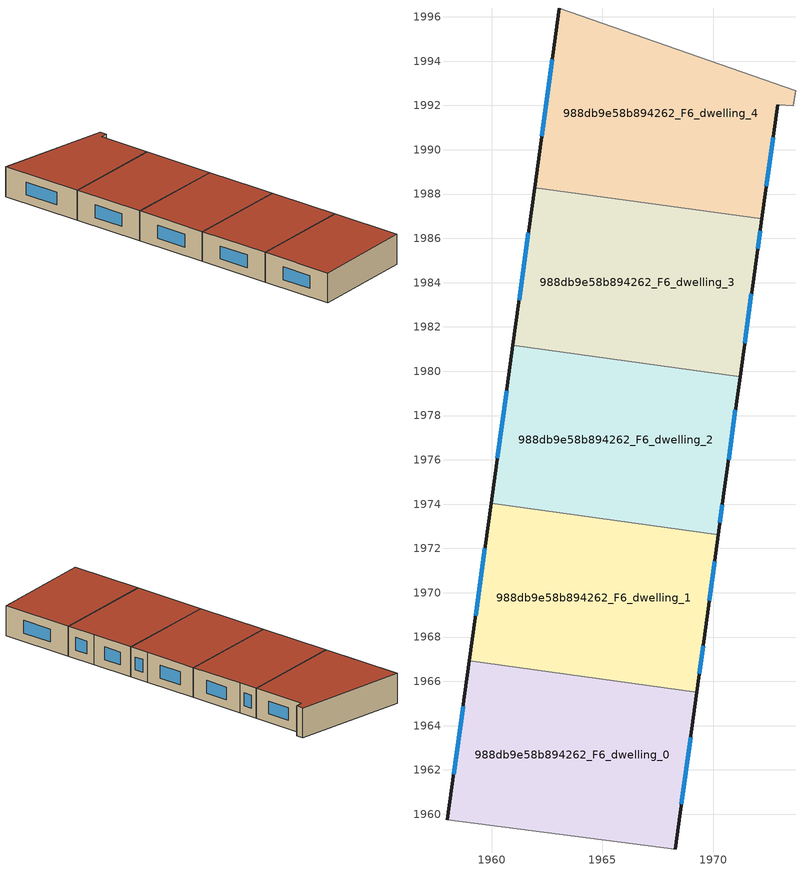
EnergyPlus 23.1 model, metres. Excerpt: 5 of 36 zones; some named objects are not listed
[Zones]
988db9e58b894262_F6_dwelling_0
 floor to 988db9e58b894262_F5_dwelling_0 (EU_floor_Construction): 1969.27,1965.5 1968.29,1958.43 1958.01,1959.75 1959,1966.92 z18
 wall outside (EU_wall_Construction): 1959,1966.92 1958.01,1959.75 / 1968.29,1958.43 1969.27,1965.5 z18:21
 wall adiabatic (EU_wall_Construction): 1958.01,1959.75 1968.29,1958.43 z18:21
 wall to 988db9e58b894262_F6_dwelling_1 (EU_wall_Construction): 1969.27,1965.5 1959,1966.92 z18:21
 window (EU_Window_Construction): 1958.71,1964.87 1958.29,1961.8 / 1968.57,1960.45 1968.99,1963.48 z18.86:20.14
 roof outside (EU_roof_Construction): 1968.29,1958.43 1969.27,1965.5 1959,1966.92 1958.01,1959.75 z21
988db9e58b894262_F6_dwelling_1
 floor to 988db9e58b894262_F5_dwelling_1 (EU_floor_Construction): 1970.24,1972.62 1969.68,1968.45 1969.27,1965.5 1959,1966.92 1959.98,1974.04 z18
 wall outside (EU_wall_Construction): 1969.27,1965.5 1969.68,1968.45 1970.24,1972.62 / 1959.98,1974.04 1959,1966.92 z18:21
 wall to 988db9e58b894262_F6_dwelling_2 (EU_wall_Construction): 1970.24,1972.62 1959.98,1974.04 z18:21
 window (EU_Window_Construction): 1969.39,1966.35 1969.56,1967.61 / 1959.7,1972.01 1959.28,1968.95 / 1969.84,1969.64 1970.08,1971.43 z18.86:20.14
 roof outside (EU_roof_Construction): 1969.27,1965.5 1969.68,1968.45 1970.24,1972.62 1959.98,1974.04 1959,1966.92 z21
988db9e58b894262_F6_dwelling_2
 floor to 988db9e58b894262_F5_dwelling_2 (EU_floor_Construction): 1971.22,1979.75 1970.49,1974.5 1970.24,1972.62 1959.98,1974.04 1960.96,1981.17 z18
 wall outside (EU_wall_Construction): 1970.24,1972.62 1970.49,1974.5 1971.22,1979.75 / 1960.96,1981.17 1959.98,1974.04 z18:21
 wall to 988db9e58b894262_F6_dwelling_3 (EU_wall_Construction): 1971.22,1979.75 1960.96,1981.17 z18:21
 window (EU_Window_Construction): 1970.31,1973.16 1970.42,1973.96 / 1960.68,1979.13 1960.26,1976.08 / 1970.7,1976 1971.01,1978.25 z18.86:20.14
 roof outside (EU_roof_Construction): 1970.24,1972.62 1970.49,1974.5 1971.22,1979.75 1960.96,1981.17 1959.98,1974.04 z21
988db9e58b894262_F6_dwelling_3
 floor to 988db9e58b894262_F5_dwelling_3 (EU_floor_Construction): 1972.21,1986.88 1971.94,1985.01 1971.22,1979.75 1960.96,1981.17 1961.94,1988.3 z18
 wall outside (EU_wall_Construction): 1971.22,1979.75 1971.94,1985.01 1972.21,1986.88 / 1961.94,1988.3 1960.96,1981.17 z18:21
 wall to 988db9e58b894262_F6_dwelling_4 (EU_wall_Construction): 1972.21,1986.88 1961.94,1988.3 z18:21
 window (EU_Window_Construction): 1971.42,1981.25 1971.74,1983.51 / 1961.66,1986.26 1961.24,1983.2 / 1972.02,1985.54 1972.13,1986.35 z18.86:20.14
 roof outside (EU_roof_Construction): 1971.22,1979.75 1971.94,1985.01 1972.21,1986.88 1961.94,1988.3 1960.96,1981.17 z21
988db9e58b894262_F6_dwelling_4
 floor to 988db9e58b894262_F5_dwelling_4 (EU_floor_Construction): 1973.72,1992.68 1973.62,1991.99 1972.93,1992.04 1972.21,1986.88 1961.94,1988.3 1963.06,1996.4 z18
 wall outside (EU_wall_Construction): 1972.21,1986.88 1972.93,1992.04 / 1963.06,1996.4 1961.94,1988.3 z18:21
 wall adiabatic (EU_wall_Construction): 1972.93,1992.04 1973.62,1991.99 1973.72,1992.68 1963.06,1996.4 z18:21
 window (EU_Window_Construction): 1972.41,1988.36 1972.72,1990.57 / 1962.74,1994.09 1962.26,1990.61 z18.86:20.14
 roof outside (EU_roof_Construction): 1972.21,1986.88 1972.93,1992.04 1973.62,1991.99 1973.72,1992.68 1963.06,1996.4 1961.94,1988.3 z21
[Building]
EU S2 Campaign: North Axis=0; Terrain=City; Solar Distribution=FullExterior
[Site:Location]
Helsinki-Vantaa.AP: Latitude=60.317; Longitude=24.963; Time Zone=2; Elevation=54.6
[SizingPeriod:WeatherFileDays]
AnnualSizingPeriod: Begin Month=1; Begin Day of Month=1; End Month=12; End Day of Month=31; Day of Week for Start Day=Monday; Use Weather File Daylight Saving Period=No; Use Weather File Rain and Snow Indicators=No
[MATERIAL]
EU_InternalMass_Material: Roughness=MediumRough; Thickness=0.1; Conductivity=1; Density=1800; Specific Heat=900; Thermal Absorptance=0.9; Solar Absorptance=0.7; Visible Absorptance=0.7
[MATERIAL:NOMASS] Roughness=MediumRough; Thermal Absorptance=0.9; Solar Absorptance=0.7; Visible Absorptance=0.7
Name | Thermal Resistance
EU_wall_NoMass | 1.10183
EU_roof_NoMass; EU_floor_NoMass | 1.70606
[WINDOWMATERIAL:SIMPLEGLAZINGSYSTEM]
EU_Window_SimpleGlazing: UFactor=3.11035; Solar Heat Gain Coefficient=0.8; Visible Transmittance=0.8
[CONSTRUCTION]
EU_wall_Construction: EU_wall_NoMass
EU_roof_Construction: EU_roof_NoMass
EU_floor_Construction: EU_floor_NoMass
EU_Window_Construction: EU_Window_SimpleGlazing
EU_InternalMass_Construction: EU_InternalMass_Material
[ZONE] Type=1; Multiplier=1; Ceiling Height=autocalculate; Floor Area=autocalculate; Part of Total Floor Area=Yes
Name | Volume
988db9e58b894262_F6_dwelling_0 | 223.529
988db9e58b894262_F6_dwelling_1 | 223.534
988db9e58b894262_F6_dwelling_2 | 223.512
988db9e58b894262_F6_dwelling_3 | 223.526
988db9e58b894262_F6_dwelling_4 | 223.537
[INTERNALMASS] Construction=EU_InternalMass_Construction
Name | Zone or ZoneList | Surface Area
988db9e58b894262_F6_dwelling_0_EU_InternalMass | 988db9e58b894262_F6_dwelling_0 | 74.5097
988db9e58b894262_F6_dwelling_1_EU_InternalMass | 988db9e58b894262_F6_dwelling_1 | 74.5113
988db9e58b894262_F6_dwelling_2_EU_InternalMass | 988db9e58b894262_F6_dwelling_2 | 74.5043
988db9e58b894262_F6_dwelling_3_EU_InternalMass | 988db9e58b894262_F6_dwelling_3 | 74.5083
988db9e58b894262_F6_dwelling_4_EU_InternalMass | 988db9e58b894262_F6_dwelling_4 | 74.512
[OTHEREQUIPMENT] Fuel Type=Electricity; Design Level Calculation Method=Watts/Area; Power per Zone Floor Area=1; Fraction Latent=0; Fraction Radiant=0; Fraction Lost=0; Carbon Dioxide Generation Rate=0; EndUse Subcategory=EU_Step8_InternalGains
Name | Zone or ZoneList or Space or SpaceList | Schedule
EU_Step8_InternalGain_988db9e58b894262_F6_dwelling_0_f000 | 988db9e58b894262_F6_dwelling_0 | EU_Step8_GainSchedule_988db9e58b894262_F6_dwelling_0_f000
EU_Step8_InternalGain_988db9e58b894262_F6_dwelling_1_f000 | 988db9e58b894262_F6_dwelling_1 | EU_Step8_GainSchedule_988db9e58b894262_F6_dwelling_1_f000
EU_Step8_InternalGain_988db9e58b894262_F6_dwelling_2_f000 | 988db9e58b894262_F6_dwelling_2 | EU_Step8_GainSchedule_988db9e58b894262_F6_dwelling_2_f000
EU_Step8_InternalGain_988db9e58b894262_F6_dwelling_3_f000 | 988db9e58b894262_F6_dwelling_3 | EU_Step8_GainSchedule_988db9e58b894262_F6_dwelling_3_f000
EU_Step8_InternalGain_988db9e58b894262_F6_dwelling_4_f000 | 988db9e58b894262_F6_dwelling_4 | EU_Step8_GainSchedule_988db9e58b894262_F6_dwelling_4_f000
[ZONEVENTILATION:DESIGNFLOWRATE] Schedule=EU_AlwaysOn; Design Flow Rate Calculation Method=AirChanges/Hour; Air Changes per Hour=0.756316; Ventilation Type=Natural; Fan Pressure Rise=0; Fan Total Efficiency=1; Constant Term Coefficient=1; Temperature Term Coefficient=0; Velocity Term Coefficient=0; Velocity Squared Term Coefficient=0; Minimum Indoor Temperature=-100; Maximum Indoor Temperature=100; Delta Temperature=-100; Minimum Outdoor Temperature=-100; Maximum Outdoor Temperature=100; Maximum Wind Speed=40
Name | Zone or ZoneList or Space or SpaceList
EU_ConstantAir_988db9e58b894262_F6_dwelling_0 | 988db9e58b894262_F6_dwelling_0
EU_ConstantAir_988db9e58b894262_F6_dwelling_1 | 988db9e58b894262_F6_dwelling_1
EU_ConstantAir_988db9e58b894262_F6_dwelling_2 | 988db9e58b894262_F6_dwelling_2
EU_ConstantAir_988db9e58b894262_F6_dwelling_3 | 988db9e58b894262_F6_dwelling_3
EU_ConstantAir_988db9e58b894262_F6_dwelling_4 | 988db9e58b894262_F6_dwelling_4
[HVACTEMPLATE:ZONE:IDEALLOADSAIRSYSTEM] System Availability Schedule=EU_AlwaysOn; Maximum Heating Supply Air Temperature=50; Minimum Cooling Supply Air Temperature=13; Maximum Heating Supply Air Humidity Ratio=0.0156; Minimum Cooling Supply Air Humidity Ratio=0.0077; Heating Limit=NoLimit; Cooling Limit=NoLimit; Heating Availability Schedule=EU_AlwaysOn; Cooling Availability Schedule=EU_CoolingOff; Dehumidification Control Type=ConstantSensibleHeatRatio; Cooling Sensible Heat Ratio=0.7; Dehumidification Setpoint=60; Humidification Control Type=None; Humidification Setpoint=30; Outdoor Air Method=None; Outdoor Air Flow Rate per Person=0.00944; Outdoor Air Flow Rate per Zone Floor Area=0; Outdoor Air Flow Rate per Zone=0; Demand Controlled Ventilation Type=None; Outdoor Air Economizer Type=NoEconomizer; Heat Recovery Type=None; Sensible Heat Recovery Effectiveness=0.7; Latent Heat Recovery Effectiveness=0.65
Name | Template Thermostat
988db9e58b894262_F6_dwelling_0 | EU_HeatOnly_988db9e58b894262_F6_dwelling_0
988db9e58b894262_F6_dwelling_1 | EU_HeatOnly_988db9e58b894262_F6_dwelling_1
988db9e58b894262_F6_dwelling_2 | EU_HeatOnly_988db9e58b894262_F6_dwelling_2
988db9e58b894262_F6_dwelling_3 | EU_HeatOnly_988db9e58b894262_F6_dwelling_3
988db9e58b894262_F6_dwelling_4 | EU_HeatOnly_988db9e58b894262_F6_dwelling_4
[SIZING:ZONE] Zone Cooling Design Supply Air Temperature Input Method=SupplyAirTemperature; Zone Cooling Design Supply Air Temperature=13; Zone Heating Design Supply Air Temperature Input Method=SupplyAirTemperature; Zone Heating Design Supply Air Temperature=50; Zone Cooling Design Supply Air Humidity Ratio=0.008; Zone Heating Design Supply Air Humidity Ratio=0.008; Cooling Design Air Flow Method=DesignDay; Cooling Design Air Flow Rate=0; Cooling Minimum Air Flow per Zone Floor Area=0.000762; Cooling Minimum Air Flow=0; Cooling Minimum Air Flow Fraction=0.2; Heating Design Air Flow Method=DesignDay; Heating Design Air Flow Rate=0; Heating Maximum Air Flow per Zone Floor Area=0.002032; Heating Maximum Air Flow=0.141576; Heating Maximum Air Flow Fraction=0.3; Account for Dedicated Outdoor Air System=No; Dedicated Outdoor Air System Control Strategy=NeutralSupplyAir; Dedicated Outdoor Air Low Setpoint Temperature for Design=autosize; Dedicated Outdoor Air High Setpoint Temperature for Design=autosize; Zone Load Sizing Method=Sensible Load Only No Latent Load; Zone Latent Cooling Design Supply Air Humidity Ratio Input Method=HumidityRatioDifference; Zone Cooling Design Supply Air Humidity Ratio Difference=0.005; Zone Latent Heating Design Supply Air Humidity Ratio Input Method=HumidityRatioDifference; Zone Humidification Design Supply Air Humidity Ratio Difference=0.005
988db9e58b894262_F6_dwelling_0; 988db9e58b894262_F6_dwelling_1; 988db9e58b894262_F6_dwelling_2; 988db9e58b894262_F6_dwelling_3; 988db9e58b894262_F6_dwelling_4
[SCHEDULE:CONSTANT]
Name | Hourly Value
EU_AlwaysOn | 1
EU_CoolingOff | 0
[SCHEDULE:FILE] Column Number=1; Rows to Skip at Top=0; Number of Hours of Data=8760; Column Separator=Comma; Interpolate to Timestep=No; Minutes per Item=60; Adjust Schedule for Daylight Savings=Yes
Name | File
EU_Step8_GainSchedule_988db9e58b894262_F6_dwelling_0_f000 | ../../schedules/988db9e58b894262/988db9e58b894262_F6_dwelling_0_f000_gain.csv
EU_Step8_GainSchedule_988db9e58b894262_F6_dwelling_1_f000 | ../../schedules/988db9e58b894262/988db9e58b894262_F6_dwelling_1_f000_gain.csv
EU_Step8_GainSchedule_988db9e58b894262_F6_dwelling_2_f000 | ../../schedules/988db9e58b894262/988db9e58b894262_F6_dwelling_2_f000_gain.csv
EU_Step8_GainSchedule_988db9e58b894262_F6_dwelling_3_f000 | ../../schedules/988db9e58b894262/988db9e58b894262_F6_dwelling_3_f000_gain.csv
EU_Step8_GainSchedule_988db9e58b894262_F6_dwelling_4_f000 | ../../schedules/988db9e58b894262/988db9e58b894262_F6_dwelling_4_f000_gain.csv
